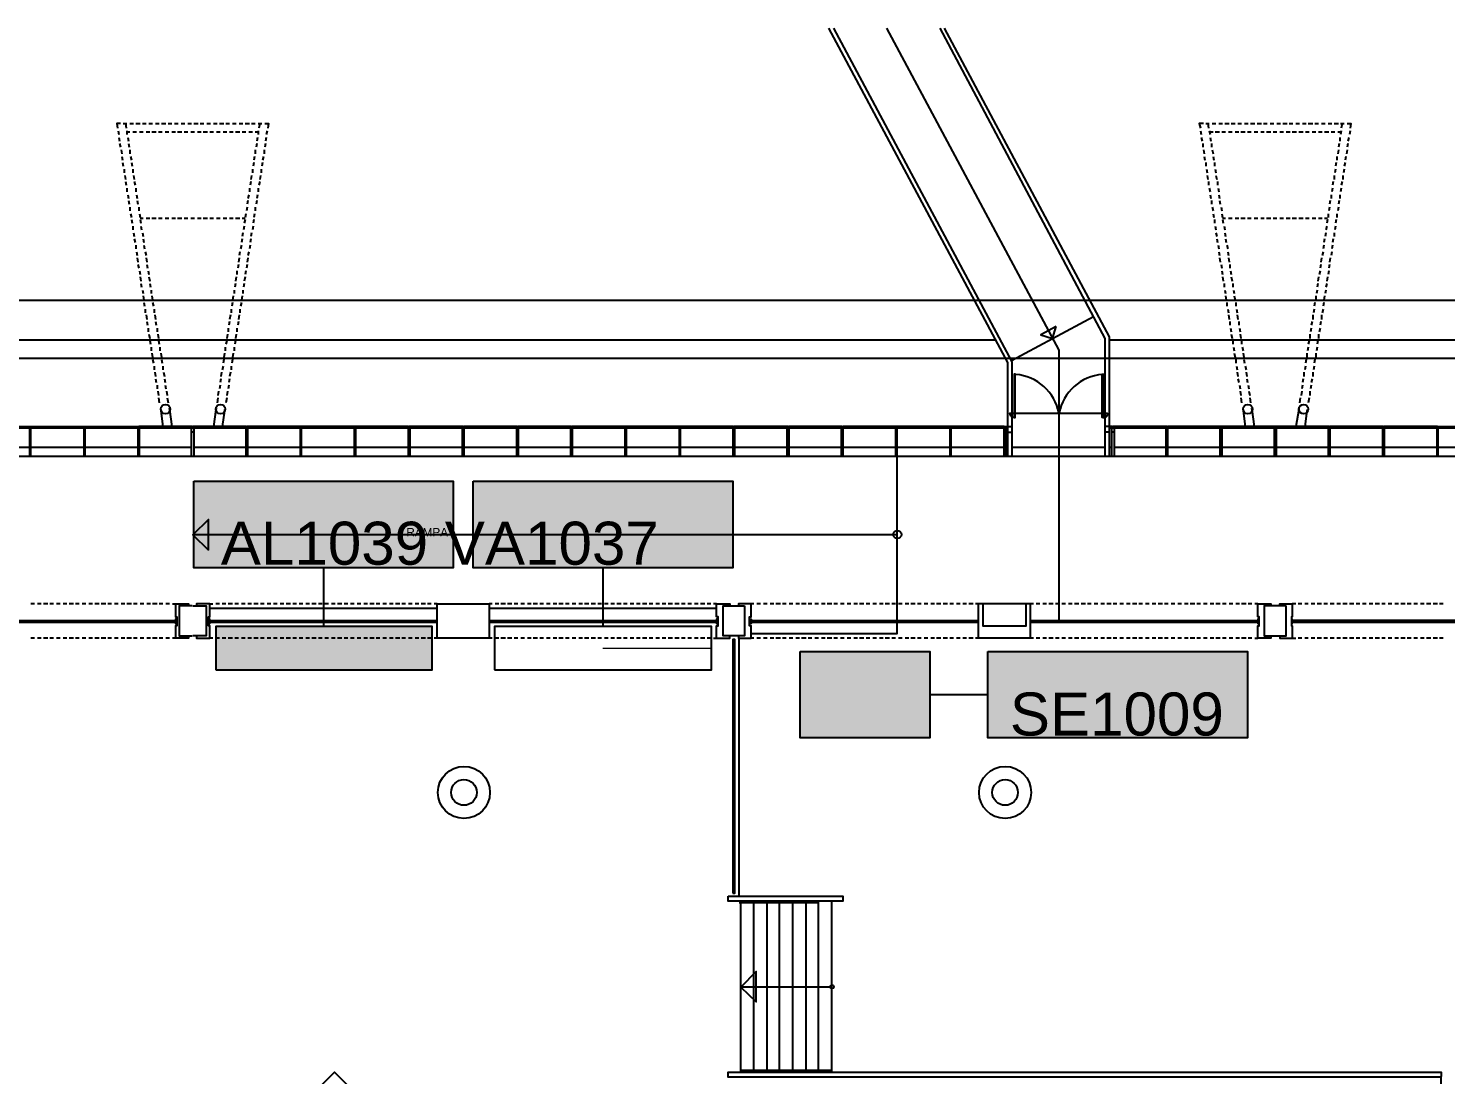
# Model space of a CAD drawing. Header units: inches. Extents: x 6 to 332, y 4 to 234.
# Drawn here: x 187.71 to 220.43, y 134.44 to 158.61 of the extents above; entities that cross this region are included whole.
import ezdxf

# ---------------------------------------------------------------- set-up
doc = ezdxf.new("R2010")
doc.units = ezdxf.units.IN
doc.header["$MEASUREMENT"] = 0
for name, color, linetype, true_color in [('PDF_BASE', 7, 'Continuous', 0x767676), ('PDF_COM_ALIMENTAÇÃO', 7, 'Continuous', 0xbe1e2d), ('PDF_COM_SERVIÇOS', 7, 'Continuous', 0x7bc143), ('PDF_COM_VAREJO', 7, 'Continuous', 0xead817), ('PDF_Text', 7, 'Continuous', 0x767676)]:
    doc.layers.add(name, color=color, linetype=linetype, true_color=true_color)
doc.styles.add('PDF Arial', font='arial.ttf')

msp = doc.modelspace()

# ---------------------------------------------------------------- linework, layer by layer
at = {"layer": 'PDF_BASE', "lineweight": 25}
for points in [[(210.322, 148.719), (210.322, 150.886), (206.19, 158.608)], [(210.423, 148.719), (210.423, 150.903), (206.308, 158.608)], [(211.507, 144.926), (211.507, 151.174), (207.528, 158.608)], [(212.574, 148.719), (212.574, 151.445), (208.764, 158.608)], [(212.675, 148.719), (212.675, 151.479), (208.865, 158.608)], [(189.832, 156.406), (189.748, 156.406), (189.765, 156.305)], [(189.782, 156.237), (189.799, 156.152)], [(189.9, 156.406), (189.985, 156.406)], [(189.951, 156.406), (189.968, 156.305)], [(189.985, 156.237), (189.985, 156.152)], [(189.985, 156.22), (190.053, 156.22)], [(190.053, 156.406), (190.137, 156.406)], [(190.12, 156.22), (190.205, 156.22)], [(190.188, 156.406), (190.29, 156.406)], [(190.273, 156.22), (190.357, 156.22)], [(190.34, 156.406), (190.425, 156.406)], [(190.425, 156.22), (190.51, 156.22)], [(190.493, 156.406), (190.578, 156.406)], [(190.561, 156.22), (190.662, 156.22)], [(190.645, 156.406), (190.73, 156.406)], [(190.713, 156.22), (190.798, 156.22)], [(190.781, 156.406), (190.882, 156.406)], [(190.865, 156.22), (190.95, 156.22)], [(190.933, 156.406), (191.018, 156.406)], [(191.018, 156.22), (191.102, 156.22)], [(191.086, 156.406), (191.17, 156.406)], [(191.153, 156.22), (191.255, 156.22)], [(191.238, 156.406), (191.323, 156.406)], [(191.306, 156.22), (191.39, 156.22)], [(191.39, 156.406), (191.475, 156.406)], [(191.458, 156.22), (191.543, 156.22)], [(191.526, 156.406), (191.627, 156.406)], [(191.61, 156.22), (191.695, 156.22)], [(191.678, 156.406), (191.763, 156.406)], [(191.746, 156.22), (191.848, 156.22)], [(191.831, 156.406), (191.915, 156.406)], [(191.898, 156.22), (191.983, 156.22)], [(191.983, 156.406), (192.068, 156.406)], [(192.051, 156.22), (192.135, 156.22)], [(192.118, 156.406), (192.22, 156.406)], [(192.203, 156.22), (192.288, 156.22)], [(192.271, 156.406), (192.356, 156.406)], [(192.356, 156.22), (192.44, 156.22)], [(192.423, 156.406), (192.508, 156.406)], [(192.491, 156.22), (192.593, 156.22)], [(192.576, 156.406), (192.66, 156.406)], [(192.643, 156.22), (192.728, 156.22)], [(192.711, 156.406), (192.813, 156.406)], [(192.796, 156.22), (192.88, 156.22)], [(192.864, 156.406), (192.948, 156.406)], [(192.948, 156.22), (193.016, 156.22)], [(193.016, 156.406), (193.101, 156.406)], [(193.016, 156.237), (193.016, 156.152)], [(193.05, 156.406), (193.033, 156.305)], [(193.168, 156.406), (193.253, 156.406), (193.236, 156.305)], [(193.219, 156.237), (193.202, 156.152)], [(214.843, 156.406), (214.741, 156.406), (214.775, 156.305)], [(214.775, 156.237), (214.792, 156.152)], [(214.894, 156.406), (214.978, 156.406)], [(214.944, 156.406), (214.961, 156.305)], [(214.978, 156.237), (214.995, 156.152)], [(214.978, 156.22), (215.063, 156.22)], [(215.046, 156.406), (215.131, 156.406)], [(215.114, 156.22), (215.215, 156.22)], [(215.198, 156.406), (215.283, 156.406)], [(215.266, 156.22), (215.351, 156.22)], [(215.334, 156.406), (215.435, 156.406)], [(215.419, 156.22), (215.503, 156.22)], [(215.486, 156.406), (215.571, 156.406)], [(215.571, 156.22), (215.656, 156.22)], [(215.639, 156.406), (215.723, 156.406)], [(215.706, 156.22), (215.808, 156.22)], [(215.791, 156.406), (215.876, 156.406)], [(215.859, 156.22), (215.943, 156.22)], [(215.927, 156.406), (216.028, 156.406)], [(216.011, 156.22), (216.096, 156.22)], [(216.079, 156.406), (216.181, 156.406)], [(216.164, 156.22), (216.248, 156.22)], [(216.231, 156.406), (216.316, 156.406)], [(216.299, 156.22), (216.401, 156.22)], [(216.384, 156.406), (216.468, 156.406)], [(216.451, 156.22), (216.536, 156.22)], [(216.536, 156.406), (216.621, 156.406)], [(216.604, 156.22), (216.689, 156.22)], [(216.672, 156.406), (216.773, 156.406)], [(216.756, 156.22), (216.841, 156.22)], [(216.824, 156.406), (216.909, 156.406)], [(216.892, 156.22), (216.993, 156.22)], [(216.976, 156.406), (217.061, 156.406)], [(217.044, 156.22), (217.146, 156.22)], [(217.129, 156.406), (217.213, 156.406)], [(217.197, 156.22), (217.281, 156.22)], [(217.264, 156.406), (217.366, 156.406)], [(217.349, 156.22), (217.434, 156.22)], [(217.417, 156.406), (217.501, 156.406)], [(217.501, 156.22), (217.586, 156.22)], [(217.569, 156.406), (217.654, 156.406)], [(217.637, 156.22), (217.738, 156.22)], [(217.721, 156.406), (217.806, 156.406)], [(217.789, 156.22), (217.874, 156.22)], [(217.857, 156.406), (217.959, 156.406)], [(217.942, 156.22), (218.009, 156.22)], [(218.009, 156.406), (218.094, 156.406)], [(218.026, 156.237), (218.009, 156.152)], [(218.043, 156.406), (218.026, 156.305)], [(218.162, 156.406), (218.246, 156.406), (218.229, 156.305)], [(218.229, 156.237), (218.213, 156.152)], [(189.799, 156.085), (189.816, 156)], [(189.816, 155.949), (189.832, 155.864)], [(189.849, 155.797), (189.866, 155.712)], [(190.002, 156.085), (190.019, 156)], [(190.019, 155.949), (190.036, 155.864)], [(190.053, 155.797), (190.053, 155.712)], [(192.948, 155.797), (192.948, 155.712)], [(192.982, 155.949), (192.965, 155.864)], [(192.999, 156.085), (192.982, 156)], [(193.151, 155.797), (193.151, 155.712)], [(193.185, 155.949), (193.168, 155.864)], [(193.202, 156.085), (193.185, 156)], [(214.792, 156.085), (214.809, 156)], [(214.826, 155.949), (214.826, 155.864)], [(214.843, 155.797), (214.86, 155.712)], [(214.995, 156.085), (215.012, 156)], [(215.029, 155.949), (215.029, 155.864)], [(215.046, 155.797), (215.063, 155.712)], [(217.959, 155.797), (217.942, 155.712)], [(217.975, 155.949), (217.959, 155.864)], [(217.992, 156.085), (217.992, 156)], [(218.162, 155.797), (218.145, 155.712)], [(218.179, 155.949), (218.162, 155.864)], [(218.196, 156.085), (218.179, 156)], [(189.866, 155.644), (189.883, 155.56)], [(189.883, 155.509), (189.9, 155.424)], [(190.07, 155.644), (190.086, 155.56)], [(190.086, 155.509), (190.103, 155.424)], [(192.914, 155.509), (192.897, 155.424)], [(192.931, 155.644), (192.914, 155.56)], [(193.118, 155.509), (193.101, 155.424)], [(193.134, 155.644), (193.118, 155.56)], [(214.86, 155.644), (214.877, 155.56)], [(214.894, 155.509), (214.894, 155.424)], [(215.063, 155.644), (215.08, 155.56)], [(215.097, 155.509), (215.097, 155.424)], [(217.908, 155.509), (217.891, 155.424)], [(217.925, 155.644), (217.925, 155.56)], [(218.111, 155.509), (218.094, 155.424)], [(218.128, 155.644), (218.111, 155.56)], [(189.917, 155.356), (189.917, 155.272)], [(189.934, 155.204), (189.951, 155.119)], [(190.12, 155.356), (190.12, 155.272)], [(190.137, 155.204), (190.154, 155.119)], [(192.864, 155.204), (192.847, 155.119)], [(192.88, 155.356), (192.88, 155.272)], [(193.067, 155.204), (193.05, 155.119)], [(193.084, 155.356), (193.084, 155.272)], [(214.911, 155.356), (214.927, 155.272)], [(214.927, 155.204), (214.944, 155.119)], [(215.114, 155.356), (215.131, 155.272)], [(215.131, 155.204), (215.148, 155.119)], [(217.857, 155.204), (217.857, 155.119)], [(217.891, 155.356), (217.874, 155.272)], [(218.06, 155.204), (218.06, 155.119)], [(218.094, 155.356), (218.077, 155.272)], [(189.951, 155.069), (189.968, 154.984)], [(189.985, 154.916), (189.985, 154.832)], [(190.154, 155.069), (190.171, 154.984)], [(190.188, 154.916), (190.188, 154.832)], [(192.813, 154.916), (192.813, 154.832)], [(192.847, 155.069), (192.83, 154.984)], [(193.016, 154.916), (193.016, 154.832)], [(193.05, 155.069), (193.033, 154.984)], [(214.961, 155.069), (214.961, 154.984)], [(214.978, 154.916), (214.995, 154.832)], [(215.165, 155.069), (215.165, 154.984)], [(215.181, 154.916), (215.198, 154.832)], [(217.823, 154.916), (217.806, 154.832)], [(217.84, 155.069), (217.823, 154.984)], [(218.026, 154.916), (218.009, 154.832)], [(218.043, 155.069), (218.026, 154.984)], [(190.002, 154.764), (190.019, 154.679)], [(190.019, 154.628), (190.036, 154.544)], [(190.053, 154.476), (190.053, 154.391)], [(190.205, 154.764), (190.222, 154.679)], [(190.222, 154.628), (190.239, 154.544)], [(190.256, 154.476), (190.256, 154.391)], [(192.762, 154.476), (192.745, 154.391)], [(192.779, 154.628), (192.762, 154.544)], [(192.796, 154.764), (192.779, 154.679)], [(192.948, 154.476), (192.948, 154.391)], [(192.982, 154.628), (192.965, 154.544)], [(192.999, 154.764), (192.982, 154.679)], [(214.995, 154.764), (215.012, 154.679)], [(215.029, 154.628), (215.029, 154.544)], [(215.046, 154.476), (215.063, 154.391)], [(215.198, 154.764), (215.215, 154.679)], [(215.215, 154.628), (215.232, 154.544)], [(215.249, 154.476), (215.266, 154.391)], [(217.755, 154.476), (217.738, 154.391)], [(217.772, 154.628), (217.755, 154.544)], [(217.789, 154.764), (217.789, 154.679)], [(217.959, 154.476), (217.942, 154.391)], [(217.975, 154.628), (217.959, 154.544)], [(217.992, 154.764), (217.992, 154.679)], [(190.07, 154.324), (190.086, 154.239)], [(190.086, 154.188), (190.103, 154.103)], [(190.273, 154.324), (190.29, 154.239)], [(190.29, 154.222), (190.357, 154.222)], [(190.29, 154.188), (190.307, 154.103)], [(190.425, 154.222), (190.51, 154.222)], [(190.561, 154.222), (190.662, 154.222)], [(190.713, 154.222), (190.798, 154.222)], [(190.865, 154.222), (190.95, 154.222)], [(191.018, 154.222), (191.102, 154.222)], [(191.153, 154.222), (191.255, 154.222)], [(191.306, 154.222), (191.39, 154.222)], [(191.458, 154.222), (191.543, 154.222)], [(191.61, 154.222), (191.695, 154.222)], [(191.746, 154.222), (191.848, 154.222)], [(191.898, 154.222), (191.983, 154.222)], [(192.051, 154.222), (192.135, 154.222)], [(192.203, 154.222), (192.288, 154.222)], [(192.356, 154.222), (192.44, 154.222)], [(192.491, 154.222), (192.593, 154.222)], [(192.643, 154.222), (192.711, 154.222)], [(192.711, 154.188), (192.694, 154.103)], [(192.728, 154.324), (192.711, 154.239)], [(192.914, 154.188), (192.897, 154.103)], [(192.931, 154.324), (192.914, 154.239)], [(215.063, 154.324), (215.08, 154.239)], [(215.097, 154.188), (215.097, 154.103)], [(215.266, 154.324), (215.283, 154.239)], [(215.283, 154.222), (215.351, 154.222)], [(215.283, 154.188), (215.3, 154.103)], [(215.419, 154.222), (215.503, 154.222)], [(215.571, 154.222), (215.656, 154.222)], [(215.706, 154.222), (215.808, 154.222)], [(215.859, 154.222), (215.943, 154.222)], [(216.011, 154.222), (216.096, 154.222)], [(216.164, 154.222), (216.248, 154.222)], [(216.299, 154.222), (216.401, 154.222)], [(216.451, 154.222), (216.536, 154.222)], [(216.604, 154.222), (216.689, 154.222)], [(216.756, 154.222), (216.841, 154.222)], [(216.892, 154.222), (216.993, 154.222)], [(217.044, 154.222), (217.146, 154.222)], [(217.197, 154.222), (217.281, 154.222)], [(217.349, 154.222), (217.434, 154.222)], [(217.501, 154.222), (217.586, 154.222)], [(217.637, 154.222), (217.705, 154.222)], [(217.705, 154.188), (217.688, 154.103)], [(217.721, 154.324), (217.721, 154.239)], [(217.908, 154.188), (217.891, 154.103)], [(217.925, 154.324), (217.925, 154.239)], [(190.12, 154.036), (190.12, 153.951)], [(190.137, 153.883), (190.154, 153.799)], [(190.307, 154.036), (190.324, 153.951)], [(190.34, 153.883), (190.357, 153.799)], [(192.66, 153.883), (192.643, 153.799)], [(192.694, 154.036), (192.677, 153.951)], [(192.864, 153.883), (192.847, 153.799)], [(192.897, 154.036), (192.88, 153.951)], [(215.114, 154.036), (215.131, 153.951)], [(215.131, 153.883), (215.148, 153.799)], [(215.317, 154.036), (215.334, 153.951)], [(215.334, 153.883), (215.351, 153.799)], [(217.671, 153.883), (217.654, 153.799)], [(217.688, 154.036), (217.671, 153.951)], [(217.857, 153.883), (217.857, 153.799)], [(217.891, 154.036), (217.874, 153.951)], [(190.154, 153.748), (190.171, 153.663)], [(190.188, 153.595), (190.188, 153.511)], [(190.357, 153.748), (190.374, 153.663)], [(190.374, 153.595), (190.391, 153.511)], [(192.626, 153.595), (192.61, 153.511)], [(192.643, 153.748), (192.626, 153.663)], [(192.83, 153.595), (192.813, 153.511)], [(192.847, 153.748), (192.83, 153.663)], [(215.148, 153.748), (215.165, 153.663)], [(215.181, 153.595), (215.198, 153.511)], [(215.351, 153.748), (215.368, 153.663)], [(215.385, 153.595), (215.402, 153.511)], [(217.62, 153.595), (217.603, 153.511)], [(217.637, 153.748), (217.62, 153.663)], [(217.823, 153.595), (217.806, 153.511)], [(217.84, 153.748), (217.823, 153.663)], [(190.205, 153.443), (190.222, 153.358)], [(190.222, 153.308), (190.239, 153.206)], [(190.408, 153.443), (190.425, 153.358)], [(190.425, 153.308), (190.442, 153.206)], [(192.576, 153.308), (192.559, 153.206)], [(192.593, 153.443), (192.576, 153.358)], [(192.779, 153.308), (192.762, 153.206)], [(192.796, 153.443), (192.779, 153.358)], [(215.198, 153.443), (215.215, 153.358)], [(215.215, 153.308), (215.232, 153.206)], [(215.402, 153.443), (215.419, 153.358)], [(215.419, 153.308), (215.435, 153.206)], [(217.569, 153.308), (217.552, 153.206)], [(217.603, 153.443), (217.586, 153.358)], [(217.772, 153.308), (217.755, 153.206)], [(217.806, 153.443), (217.789, 153.358)], [(190.239, 153.155), (190.256, 153.07)], [(190.273, 153.003), (190.29, 152.918)], [(190.29, 152.867), (190.307, 152.766)], [(190.442, 153.155), (190.459, 153.07)], [(190.476, 153.003), (190.493, 152.918)], [(190.493, 152.867), (190.51, 152.766)], [(192.508, 152.867), (192.491, 152.766)], [(192.525, 153.003), (192.525, 152.918)], [(192.559, 153.155), (192.542, 153.07)], [(192.711, 152.867), (192.694, 152.766)], [(192.728, 153.003), (192.711, 152.918)], [(192.762, 153.155), (192.745, 153.07)], [(215.249, 153.155), (215.266, 153.07)], [(215.266, 153.003), (215.283, 152.918)], [(215.283, 152.867), (215.3, 152.766)], [(215.452, 153.155), (215.452, 153.07)], [(215.469, 153.003), (215.486, 152.918)], [(215.486, 152.867), (215.503, 152.766)], [(217.501, 152.867), (217.484, 152.766)], [(217.535, 153.003), (217.518, 152.918)], [(217.552, 153.155), (217.535, 153.07)], [(217.705, 152.867), (217.688, 152.766)], [(217.738, 153.003), (217.721, 152.918)], [(217.755, 153.155), (217.738, 153.07)], [(190.307, 152.715), (190.324, 152.63)], [(190.34, 152.562), (190.357, 152.478)], [(190.51, 152.715), (190.527, 152.63)], [(190.544, 152.562), (190.544, 152.478)], [(192.457, 152.562), (192.457, 152.478)], [(192.491, 152.715), (192.474, 152.63)], [(192.66, 152.562), (192.66, 152.478)], [(192.694, 152.715), (192.677, 152.63)], [(215.317, 152.715), (215.317, 152.63)], [(215.334, 152.562), (215.351, 152.478)], [(215.52, 152.715), (215.52, 152.63)], [(215.537, 152.562), (215.554, 152.478)], [(217.467, 152.562), (217.451, 152.478)], [(217.484, 152.715), (217.467, 152.63)], [(217.671, 152.562), (217.654, 152.478)], [(217.688, 152.715), (217.671, 152.63)], [(29.204, 152.325), (104.015, 152.325), (166.499, 152.325), (228.999, 152.325), (303.793, 152.325)], [(190.357, 152.427), (190.374, 152.325)], [(190.374, 152.275), (190.391, 152.19)], [(190.561, 152.427), (190.578, 152.325)], [(190.578, 152.275), (190.594, 152.19)], [(192.423, 152.275), (192.406, 152.19)], [(192.44, 152.427), (192.423, 152.325)], [(192.626, 152.275), (192.61, 152.19)], [(192.643, 152.427), (192.626, 152.325)], [(215.351, 152.427), (215.368, 152.325)], [(215.385, 152.275), (215.385, 152.19)], [(215.554, 152.427), (215.571, 152.325)], [(215.588, 152.275), (215.588, 152.19)], [(217.417, 152.275), (217.4, 152.19)], [(217.434, 152.427), (217.434, 152.325)], [(217.62, 152.275), (217.603, 152.19)], [(217.637, 152.427), (217.62, 152.325)], [(190.408, 152.122), (190.408, 152.038)], [(190.425, 151.987), (190.442, 151.885)], [(190.611, 152.122), (190.611, 152.038)], [(190.628, 151.987), (190.645, 151.885)], [(192.372, 151.987), (192.356, 151.885)], [(192.389, 152.122), (192.389, 152.038)], [(192.576, 151.987), (192.559, 151.885)], [(192.593, 152.122), (192.593, 152.038)], [(210.406, 150.937), (212.303, 151.953)], [(215.402, 152.122), (215.419, 152.038)], [(215.419, 151.987), (215.435, 151.885)], [(215.605, 152.122), (215.622, 152.038)], [(215.622, 151.987), (215.639, 151.885)], [(217.366, 151.987), (217.366, 151.885)], [(217.4, 152.122), (217.383, 152.038)], [(217.569, 151.987), (217.569, 151.885)], [(217.603, 152.122), (217.586, 152.038)], [(190.442, 151.834), (190.459, 151.75)], [(190.476, 151.682), (190.476, 151.597)], [(190.493, 151.546), (190.51, 151.445)], [(190.645, 151.834), (190.662, 151.75)], [(190.679, 151.682), (190.679, 151.597)], [(190.696, 151.546), (190.713, 151.445)], [(192.305, 151.546), (192.288, 151.445)], [(192.322, 151.682), (192.322, 151.597)], [(192.356, 151.834), (192.339, 151.75)], [(192.508, 151.546), (192.491, 151.445)], [(192.525, 151.682), (192.525, 151.597)], [(192.559, 151.834), (192.542, 151.75)], [(215.452, 151.834), (215.452, 151.75)], [(215.469, 151.682), (215.486, 151.597)], [(215.486, 151.546), (215.503, 151.445)], [(215.656, 151.834), (215.656, 151.75)], [(215.673, 151.682), (215.689, 151.597)], [(215.689, 151.546), (215.706, 151.445)], [(217.298, 151.546), (217.298, 151.445)], [(217.332, 151.682), (217.315, 151.597)], [(217.349, 151.834), (217.332, 151.75)], [(217.501, 151.546), (217.501, 151.445)], [(217.535, 151.682), (217.518, 151.597)], [(217.552, 151.834), (217.535, 151.75)], [(177.674, 151.411), (210.034, 151.411)], [(190.51, 151.394), (190.527, 151.309)], [(190.544, 151.242), (190.544, 151.157)], [(190.713, 151.394), (190.73, 151.309)], [(190.747, 151.242), (190.747, 151.157)], [(192.254, 151.242), (192.254, 151.157)], [(192.288, 151.394), (192.271, 151.309)], [(192.457, 151.242), (192.457, 151.157)], [(192.491, 151.394), (192.474, 151.309)], [(212.455, 151.411), (212.455, 151.411)], [(212.675, 151.411), (228.999, 151.411), (236.568, 151.411)], [(215.52, 151.394), (215.52, 151.309)], [(215.537, 151.242), (215.554, 151.157)], [(215.723, 151.394), (215.723, 151.309)], [(215.74, 151.242), (215.757, 151.157)], [(217.264, 151.242), (217.247, 151.157)], [(217.281, 151.394), (217.264, 151.309)], [(217.467, 151.242), (217.451, 151.157)], [(217.484, 151.394), (217.467, 151.309)], [(104.015, 150.988), (166.499, 150.988), (228.999, 150.988), (303.793, 150.988)], [(190.561, 151.106), (190.578, 151.005)], [(190.578, 150.954), (190.594, 150.869)], [(190.764, 151.106), (190.781, 151.005)], [(190.781, 150.954), (190.798, 150.869)], [(192.22, 150.954), (192.203, 150.869)], [(192.237, 151.106), (192.22, 151.005)], [(192.423, 150.954), (192.406, 150.869)], [(192.44, 151.106), (192.423, 151.005)], [(215.554, 151.106), (215.571, 151.005)], [(215.588, 150.954), (215.588, 150.869)], [(215.757, 151.106), (215.774, 151.005)], [(215.774, 150.954), (215.791, 150.869)], [(217.213, 150.954), (217.197, 150.869)], [(217.23, 151.106), (217.23, 151.005)], [(217.417, 150.954), (217.4, 150.869)], [(217.434, 151.106), (217.434, 151.005)], [(190.611, 150.801), (190.611, 150.717)], [(190.628, 150.666), (190.645, 150.564)], [(190.815, 150.801), (190.815, 150.717)], [(190.832, 150.666), (190.848, 150.564)], [(192.169, 150.666), (192.152, 150.564)], [(192.203, 150.801), (192.186, 150.717)], [(192.372, 150.666), (192.356, 150.564)], [(192.389, 150.801), (192.389, 150.717)], [(215.605, 150.801), (215.622, 150.717)], [(215.622, 150.666), (215.639, 150.564)], [(215.808, 150.801), (215.825, 150.717)], [(215.825, 150.666), (215.842, 150.564)], [(217.163, 150.666), (217.163, 150.564)], [(217.197, 150.801), (217.18, 150.717)], [(217.366, 150.666), (217.366, 150.564)], [(217.4, 150.801), (217.383, 150.717)], [(190.645, 150.514), (190.662, 150.429)], [(190.679, 150.361), (190.679, 150.277)], [(190.696, 150.226), (190.713, 150.124)], [(190.848, 150.514), (190.865, 150.429)], [(190.865, 150.361), (190.882, 150.277)], [(190.899, 150.226), (190.916, 150.124)], [(192.102, 150.226), (192.085, 150.124)], [(192.135, 150.361), (192.118, 150.277)], [(192.152, 150.514), (192.135, 150.429)], [(192.305, 150.226), (192.288, 150.124)], [(192.339, 150.361), (192.322, 150.277)], [(192.356, 150.514), (192.339, 150.429)], [(215.639, 150.514), (215.656, 150.429)], [(215.673, 150.361), (215.689, 150.277)], [(215.689, 150.226), (215.706, 150.124)], [(215.842, 150.514), (215.859, 150.429)], [(215.876, 150.361), (215.893, 150.277)], [(215.893, 150.226), (215.91, 150.124)], [(217.112, 150.226), (217.095, 150.124)], [(217.129, 150.361), (217.112, 150.277)], [(217.146, 150.514), (217.129, 150.429)], [(217.298, 150.226), (217.298, 150.124)], [(217.332, 150.361), (217.315, 150.277)], [(217.349, 150.514), (217.332, 150.429)], [(190.713, 150.073), (190.73, 149.955)], [(190.916, 150.073), (190.933, 149.955)], [(192.085, 150.073), (192.068, 149.955)], [(192.288, 150.073), (192.271, 149.955)], [(215.706, 150.073), (215.723, 149.955)], [(215.91, 150.073), (215.927, 149.955)], [(217.078, 150.073), (217.061, 149.955)], [(217.281, 150.073), (217.264, 149.955)], [(190.764, 149.802), (190.764, 149.769), (190.815, 149.413)], [(190.95, 149.836), (190.967, 149.802), (191.018, 149.413)], [(192.051, 149.836), (192.034, 149.802), (191.983, 149.413)], [(192.237, 149.802), (192.237, 149.769), (192.186, 149.413)], [(210.491, 149.718), (212.506, 149.718)], [(212.54, 149.718), (212.625, 149.718)], [(215.757, 149.802), (215.757, 149.769), (215.808, 149.413)], [(215.943, 149.836), (215.96, 149.802), (216.011, 149.413)], [(217.044, 149.836), (217.044, 149.802), (216.976, 149.413)], [(217.247, 149.802), (217.23, 149.769), (217.18, 149.413)], [(212.675, 149.379), (229.016, 149.379), (229.016, 148.719), (166.482, 148.719), (166.482, 149.379), (175.321, 149.379)], [(177.674, 149.379), (210.322, 149.379)], [(186.514, 148.719), (186.514, 149.379), (186.514, 149.413), (187.75, 149.413), (187.75, 149.379), (187.75, 149.413), (189.003, 149.413), (189.003, 149.379), (189.003, 149.413), (190.239, 149.413), (190.239, 149.379), (190.239, 148.719)], [(187.733, 149.379), (187.733, 148.719)], [(187.767, 149.277), (187.733, 149.277)], [(187.767, 148.719), (187.767, 149.379)], [(188.986, 149.379), (188.986, 148.719)], [(189.02, 149.277), (188.986, 149.277)], [(189.02, 148.719), (189.02, 149.379)], [(190.273, 149.277), (190.239, 149.277)], [(191.492, 149.379), (191.492, 149.413), (190.256, 149.413), (190.256, 149.379)], [(190.273, 148.719), (190.273, 149.379)], [(191.475, 148.719), (191.475, 149.379)], [(191.526, 149.277), (191.475, 149.277)], [(192.745, 149.379), (192.745, 149.413), (191.509, 149.413), (191.509, 149.379)], [(191.526, 149.379), (191.526, 148.719)], [(192.728, 149.379), (192.728, 148.719)], [(192.779, 149.277), (192.728, 149.277)], [(196.487, 148.719), (196.487, 149.379), (196.487, 149.413), (195.251, 149.413), (195.251, 149.379), (195.251, 149.413), (193.998, 149.413), (193.998, 149.379), (193.998, 149.413), (192.762, 149.413), (192.762, 149.379)], [(192.779, 148.719), (192.779, 149.379)], [(193.981, 149.379), (193.981, 148.719)], [(194.015, 149.277), (193.981, 149.277)], [(194.015, 148.719), (194.015, 149.379)], [(195.234, 149.379), (195.234, 148.719)], [(195.268, 149.277), (195.234, 149.277)], [(195.268, 148.719), (195.268, 149.379)], [(196.521, 149.277), (196.487, 149.277)], [(197.74, 149.379), (197.74, 149.413), (196.504, 149.413), (196.504, 149.379)], [(196.521, 148.719), (196.521, 149.379)], [(197.723, 149.379), (197.723, 148.719)], [(197.774, 149.277), (197.723, 149.277)], [(198.993, 149.379), (198.993, 149.413), (197.757, 149.413), (197.757, 149.379)], [(197.774, 148.719), (197.774, 149.379)], [(198.976, 149.379), (198.976, 148.719)], [(199.027, 149.277), (198.976, 149.277)], [(200.246, 149.379), (200.246, 149.413), (199.01, 149.413), (199.01, 149.379)], [(199.027, 148.719), (199.027, 149.379)], [(200.229, 149.379), (200.229, 148.719)], [(200.263, 149.277), (200.229, 149.277)], [(203.989, 149.379), (203.989, 149.413), (202.752, 149.413), (202.752, 149.379), (202.752, 149.413), (201.499, 149.413), (201.499, 149.379), (201.499, 149.413), (200.263, 149.413), (200.263, 149.379), (200.263, 148.719)], [(201.483, 149.379), (201.483, 148.719)], [(201.516, 149.277), (201.483, 149.277)], [(201.516, 148.719), (201.516, 149.379)], [(202.736, 149.379), (202.736, 148.719)], [(202.769, 149.277), (202.736, 149.277)], [(202.769, 148.719), (202.769, 149.379)], [(203.972, 149.379), (203.972, 148.719)], [(204.022, 149.277), (203.972, 149.277)], [(205.242, 149.379), (205.242, 149.413), (204.006, 149.413), (204.006, 149.379)], [(204.022, 148.719), (204.022, 149.379)], [(207.765, 149.379), (207.765, 148.719), (207.765, 144.621), (204.395, 144.621)], [(205.225, 149.379), (205.225, 148.719)], [(205.276, 149.277), (205.225, 149.277)], [(206.495, 149.379), (206.495, 149.413), (205.259, 149.413), (205.259, 149.379)], [(205.276, 148.719), (205.276, 149.379)], [(206.478, 149.379), (206.478, 148.719)], [(206.512, 149.277), (206.478, 149.277)], [(210.237, 148.719), (210.237, 149.379), (210.237, 149.413), (209.001, 149.413), (209.001, 149.379), (209.001, 149.413), (207.748, 149.413), (207.748, 149.379), (207.748, 149.413), (206.512, 149.413), (206.512, 149.379), (206.512, 148.719)], [(207.731, 149.379), (207.731, 148.719)], [(207.765, 149.277), (207.731, 149.277)], [(208.984, 149.379), (208.984, 148.719)], [(209.018, 149.277), (208.984, 149.277)], [(209.018, 148.719), (209.018, 149.379)], [(210.271, 149.277), (210.237, 149.277)], [(210.254, 149.379), (210.254, 149.413), (210.423, 149.413)], [(210.271, 149.379), (210.271, 148.719)], [(210.322, 149.277), (210.423, 149.277)], [(212.743, 149.379), (212.743, 149.413), (212.574, 149.413)], [(212.675, 149.277), (212.574, 149.277)], [(212.726, 148.719), (212.726, 149.379)], [(212.777, 149.277), (212.726, 149.277)], [(213.996, 149.379), (213.996, 149.413), (212.76, 149.413), (212.76, 149.379)], [(212.777, 149.379), (212.777, 148.719)], [(213.979, 148.719), (213.979, 149.379)], [(214.013, 149.277), (213.979, 149.277)], [(217.738, 149.379), (217.738, 149.413), (216.502, 149.413), (216.502, 149.379), (216.502, 149.413), (215.249, 149.413), (215.249, 149.379), (215.249, 149.413), (214.013, 149.413), (214.013, 149.379), (214.013, 148.719)], [(215.232, 148.719), (215.232, 149.379)], [(215.266, 149.277), (215.232, 149.277)], [(215.266, 149.379), (215.266, 148.719)], [(216.485, 148.719), (216.485, 149.379)], [(216.519, 149.277), (216.485, 149.277)], [(216.519, 149.379), (216.519, 148.719)], [(217.721, 149.379), (217.721, 148.719)], [(217.772, 149.277), (217.721, 149.277)], [(218.991, 149.379), (218.991, 149.413), (217.755, 149.413), (217.755, 149.379)], [(217.772, 148.719), (217.772, 149.379)], [(218.974, 149.379), (218.974, 148.719)], [(219.025, 149.277), (218.974, 149.277)], [(220.244, 149.379), (220.244, 149.413), (219.008, 149.413), (219.008, 149.379)], [(219.025, 148.719), (219.025, 149.379)], [(220.228, 149.379), (220.228, 148.719)], [(220.261, 149.277), (220.228, 149.277)], [(220.261, 148.719), (220.261, 149.379), (220.261, 149.413), (221.498, 149.413), (221.498, 149.379), (221.498, 149.413), (222.751, 149.413), (222.751, 149.379), (222.751, 149.413), (223.987, 149.413), (223.987, 149.379), (223.987, 148.719)], [(187.733, 148.922), (186.514, 148.922)], [(188.986, 148.922), (187.767, 148.922)], [(190.239, 148.922), (189.02, 148.922)], [(191.475, 148.922), (190.273, 148.922)], [(192.728, 148.922), (191.526, 148.922)], [(193.981, 148.922), (192.779, 148.922)], [(195.234, 148.922), (194.015, 148.922)], [(196.487, 148.922), (195.268, 148.922)], [(197.723, 148.922), (196.521, 148.922)], [(198.976, 148.922), (197.774, 148.922)], [(200.229, 148.922), (199.027, 148.922)], [(201.483, 148.922), (200.263, 148.922)], [(202.736, 148.922), (201.516, 148.922)], [(203.972, 148.922), (202.769, 148.922)], [(205.225, 148.922), (204.022, 148.922)], [(206.478, 148.922), (205.276, 148.922)], [(207.731, 148.922), (206.512, 148.922)], [(208.984, 148.922), (207.765, 148.922)], [(210.237, 148.922), (209.018, 148.922)], [(210.322, 148.922), (210.271, 148.922)], [(210.322, 148.922), (210.322, 148.922)], [(212.574, 148.922), (210.423, 148.922)], [(212.726, 148.922), (212.675, 148.922)], [(213.979, 148.922), (212.777, 148.922)], [(215.232, 148.922), (214.013, 148.922)], [(216.485, 148.922), (215.266, 148.922)], [(217.721, 148.922), (216.519, 148.922)], [(218.974, 148.922), (217.772, 148.922)], [(220.228, 148.922), (219.025, 148.922)], [(221.481, 148.922), (220.261, 148.922)], [(207.765, 146.907), (191.509, 146.907)], [(187.851, 145.315), (187.767, 145.315)], [(188.004, 145.315), (187.919, 145.315)], [(188.156, 145.315), (188.054, 145.315)], [(188.292, 145.315), (188.207, 145.315)], [(188.444, 145.315), (188.359, 145.315)], [(188.596, 145.315), (188.512, 145.315)], [(188.749, 145.315), (188.647, 145.315)], [(188.884, 145.315), (188.8, 145.315)], [(189.037, 145.315), (188.952, 145.315)], [(189.189, 145.315), (189.104, 145.315)], [(189.341, 145.315), (189.24, 145.315)], [(189.494, 145.315), (189.392, 145.315)], [(189.629, 145.315), (189.545, 145.315)], [(189.782, 145.315), (189.697, 145.315)], [(189.934, 145.315), (189.849, 145.315)], [(190.086, 145.315), (189.985, 145.315)], [(190.222, 145.315), (190.137, 145.315)], [(190.374, 145.315), (190.29, 145.315)], [(190.527, 145.315), (190.442, 145.315)], [(190.679, 145.315), (190.578, 145.315)], [(190.815, 145.315), (190.73, 145.315)], [(190.967, 145.315), (190.882, 145.315)], [(191.035, 145.315), (191.102, 145.315), (191.102, 145.01), (191.136, 145.01), (191.136, 144.807), (191.102, 144.807), (191.102, 144.519), (191.035, 144.519)], [(191.102, 145.315), (191.407, 145.315), (191.407, 145.264)], [(191.898, 145.315), (191.594, 145.315), (191.594, 145.264)], [(191.966, 144.519), (191.898, 144.519), (191.898, 144.807), (191.864, 144.807), (191.864, 145.01), (191.898, 145.01), (191.898, 145.315), (191.966, 145.315)], [(192.118, 145.315), (192.034, 145.315)], [(192.271, 145.315), (192.186, 145.315)], [(192.423, 145.315), (192.322, 145.315)], [(192.559, 145.315), (192.474, 145.315)], [(192.711, 145.315), (192.626, 145.315)], [(192.864, 145.315), (192.779, 145.315)], [(193.016, 145.315), (192.914, 145.315)], [(193.151, 145.315), (193.067, 145.315)], [(193.304, 145.315), (193.219, 145.315)], [(193.456, 145.315), (193.371, 145.315)], [(193.609, 145.315), (193.524, 145.315)], [(193.761, 145.315), (193.659, 145.315)], [(193.896, 145.315), (193.812, 145.315)], [(194.049, 145.315), (193.964, 145.315)], [(194.201, 145.315), (194.117, 145.315)], [(194.354, 145.315), (194.252, 145.315)], [(194.489, 145.315), (194.404, 145.315)], [(194.641, 145.315), (194.557, 145.315)], [(194.794, 145.315), (194.709, 145.315)], [(194.946, 145.315), (194.845, 145.315)], [(195.082, 145.315), (194.997, 145.315)], [(195.234, 145.315), (195.149, 145.315)], [(195.387, 145.315), (195.302, 145.315)], [(195.539, 145.315), (195.454, 145.315)], [(195.691, 145.315), (195.59, 145.315)], [(195.827, 145.315), (195.742, 145.315)], [(195.979, 145.315), (195.895, 145.315)], [(196.132, 145.315), (196.047, 145.315)], [(196.284, 145.315), (196.182, 145.315)], [(196.419, 145.315), (196.335, 145.315)], [(196.572, 145.315), (196.487, 145.315)], [(196.724, 145.315), (196.64, 145.315)], [(196.877, 145.315), (196.775, 145.315)], [(197.012, 145.315), (196.927, 145.315)], [(198.418, 144.519), (198.35, 144.519), (197.148, 144.519), (197.148, 145.315), (197.08, 145.315)], [(197.148, 145.315), (198.35, 145.315)], [(198.418, 145.315), (198.35, 145.315), (198.35, 144.519)], [(198.57, 145.315), (198.485, 145.315)], [(198.722, 145.315), (198.621, 145.315)], [(198.875, 145.315), (198.773, 145.315)], [(199.01, 145.315), (198.926, 145.315)], [(199.163, 145.315), (199.078, 145.315)], [(199.315, 145.315), (199.23, 145.315)], [(199.467, 145.315), (199.366, 145.315)], [(199.603, 145.315), (199.518, 145.315)], [(199.755, 145.315), (199.671, 145.315)], [(199.908, 145.315), (199.823, 145.315)], [(200.06, 145.315), (199.959, 145.315)], [(200.196, 145.315), (200.111, 145.315)], [(200.348, 145.315), (200.263, 145.315)], [(200.5, 145.315), (200.416, 145.315)], [(200.653, 145.315), (200.551, 145.315)], [(200.805, 145.315), (200.704, 145.315)], [(200.941, 145.315), (200.856, 145.315)], [(201.093, 145.315), (201.008, 145.315)], [(201.245, 145.315), (201.161, 145.315)], [(201.398, 145.315), (201.296, 145.315)], [(201.533, 145.315), (201.449, 145.315)], [(201.686, 145.315), (201.601, 145.315)], [(201.838, 145.315), (201.753, 145.315)], [(201.99, 145.315), (201.889, 145.315)], [(202.126, 145.315), (202.041, 145.315)], [(202.278, 145.315), (202.194, 145.315)], [(202.431, 145.315), (202.346, 145.315)], [(202.583, 145.315), (202.482, 145.315)], [(202.736, 145.315), (202.634, 145.315)], [(202.871, 145.315), (202.786, 145.315)], [(203.023, 145.315), (202.939, 145.315)], [(203.176, 145.315), (203.091, 145.315)], [(203.328, 145.315), (203.227, 145.315)], [(203.464, 145.315), (203.379, 145.315)], [(203.531, 144.519), (203.599, 144.519), (203.599, 144.807), (203.633, 144.807), (203.633, 145.01), (203.599, 145.01), (203.599, 145.315), (203.531, 145.315)], [(203.599, 145.315), (203.904, 145.315), (203.904, 145.264)], [(204.463, 145.315), (204.395, 145.315), (204.107, 145.315), (204.107, 145.264)], [(204.463, 144.519), (204.395, 144.519), (204.395, 144.807), (204.361, 144.807), (204.361, 145.01), (204.395, 145.01), (204.395, 145.315)], [(204.615, 145.315), (204.53, 145.315)], [(204.768, 145.315), (204.683, 145.315)], [(204.92, 145.315), (204.835, 145.315)], [(205.072, 145.315), (204.971, 145.315)], [(205.208, 145.315), (205.123, 145.315)], [(205.36, 145.315), (205.276, 145.315)], [(205.513, 145.315), (205.428, 145.315)], [(205.665, 145.315), (205.563, 145.315)], [(205.8, 145.315), (205.716, 145.315)], [(205.953, 145.315), (205.868, 145.315)], [(206.105, 145.315), (206.021, 145.315)], [(206.258, 145.315), (206.156, 145.315)], [(206.393, 145.315), (206.308, 145.315)], [(206.546, 145.315), (206.461, 145.315)], [(206.698, 145.315), (206.613, 145.315)], [(206.85, 145.315), (206.766, 145.315)], [(207.003, 145.315), (206.901, 145.315)], [(207.138, 145.315), (207.054, 145.315)], [(207.291, 145.315), (207.206, 145.315)], [(207.443, 145.315), (207.358, 145.315)], [(207.595, 145.315), (207.494, 145.315)], [(207.731, 145.315), (207.646, 145.315)], [(207.883, 145.315), (207.799, 145.315)], [(208.036, 145.315), (207.951, 145.315)], [(208.188, 145.315), (208.086, 145.315)], [(208.324, 145.315), (208.239, 145.315)], [(208.476, 145.315), (208.391, 145.315)], [(208.628, 145.315), (208.544, 145.315)], [(208.781, 145.315), (208.679, 145.315)], [(208.933, 145.315), (208.832, 145.315)], [(209.069, 145.315), (208.984, 145.315)], [(209.221, 145.315), (209.136, 145.315)], [(209.373, 145.315), (209.289, 145.315)], [(209.526, 145.315), (209.424, 145.315)], [(210.914, 145.315), (210.847, 145.315), (209.644, 145.315), (209.577, 145.315)], [(210.914, 144.519), (210.847, 144.519), (209.644, 144.519), (209.644, 145.315)], [(209.746, 145.315), (209.746, 144.807), (210.745, 144.807), (210.745, 145.315)], [(210.847, 144.519), (210.847, 145.315)], [(211.067, 145.315), (210.982, 145.315)], [(211.219, 145.315), (211.134, 145.315)], [(211.371, 145.315), (211.27, 145.315)], [(211.507, 145.315), (211.422, 145.315)], [(211.659, 145.315), (211.575, 145.315)], [(211.812, 145.315), (211.727, 145.315)], [(211.964, 145.315), (211.863, 145.315)], [(212.117, 145.315), (212.015, 145.315)], [(212.252, 145.315), (212.167, 145.315)], [(212.404, 145.315), (212.32, 145.315)], [(212.557, 145.315), (212.472, 145.315)], [(212.709, 145.315), (212.608, 145.315)], [(212.845, 145.315), (212.76, 145.315)], [(212.997, 145.315), (212.912, 145.315)], [(213.149, 145.315), (213.065, 145.315)], [(213.302, 145.315), (213.2, 145.315)], [(213.437, 145.315), (213.353, 145.315)], [(213.59, 145.315), (213.505, 145.315)], [(213.742, 145.315), (213.657, 145.315)], [(213.895, 145.315), (213.793, 145.315)], [(214.03, 145.315), (213.945, 145.315)], [(214.182, 145.315), (214.098, 145.315)], [(214.335, 145.315), (214.25, 145.315)], [(214.487, 145.315), (214.403, 145.315)], [(214.64, 145.315), (214.538, 145.315)], [(214.775, 145.315), (214.69, 145.315)], [(214.927, 145.315), (214.843, 145.315)], [(215.08, 145.315), (214.995, 145.315)], [(215.232, 145.315), (215.131, 145.315)], [(215.368, 145.315), (215.283, 145.315)], [(215.52, 145.315), (215.435, 145.315)], [(215.673, 145.315), (215.588, 145.315)], [(215.825, 145.315), (215.723, 145.315)], [(215.96, 145.315), (215.876, 145.315)], [(216.028, 144.519), (216.096, 144.519), (216.096, 144.807), (216.13, 144.807), (216.13, 145.01), (216.096, 145.01), (216.096, 145.315), (216.028, 145.315)], [(216.096, 145.315), (216.401, 145.315), (216.401, 145.264)], [(216.604, 145.264), (216.604, 145.315), (216.892, 145.315)], [(216.976, 145.315), (216.892, 145.315), (216.892, 145.01), (216.875, 145.01), (216.875, 144.807), (216.892, 144.807), (216.892, 144.519), (216.976, 144.519)], [(217.112, 145.315), (217.027, 145.315)], [(217.264, 145.315), (217.18, 145.315)], [(217.417, 145.315), (217.332, 145.315)], [(217.569, 145.315), (217.467, 145.315)], [(217.705, 145.315), (217.62, 145.315)], [(217.857, 145.315), (217.772, 145.315)], [(218.009, 145.315), (217.925, 145.315)], [(218.162, 145.315), (218.06, 145.315)], [(218.314, 145.315), (218.213, 145.315)], [(218.45, 145.315), (218.365, 145.315)], [(218.602, 145.315), (218.517, 145.315)], [(218.754, 145.315), (218.67, 145.315)], [(218.907, 145.315), (218.805, 145.315)], [(219.042, 145.315), (218.958, 145.315)], [(219.195, 145.315), (219.11, 145.315)], [(219.347, 145.315), (219.262, 145.315)], [(219.499, 145.315), (219.398, 145.315)], [(219.635, 145.315), (219.55, 145.315)], [(219.787, 145.315), (219.703, 145.315)], [(219.94, 145.315), (219.855, 145.315)], [(220.092, 145.315), (219.99, 145.315)], [(220.244, 145.315), (220.143, 145.315)], [(220.38, 145.315), (220.295, 145.315)], [(191.492, 145.264), (191.187, 145.264), (191.187, 144.57), (191.492, 144.57)], [(191.509, 145.264), (191.814, 145.264), (191.814, 144.57), (191.509, 144.57)], [(191.898, 145.213), (197.148, 145.213)], [(198.35, 145.213), (203.599, 145.213)], [(185.853, 144.926), (191.102, 144.926)], [(185.853, 144.892), (191.102, 144.892)], [(187.97, 144.926), (187.97, 144.892)], [(189.02, 144.926), (189.02, 144.892)], [(190.07, 144.926), (190.07, 144.892)], [(191.136, 144.959), (191.102, 144.959), (191.102, 144.858), (191.136, 144.858)], [(191.864, 144.858), (191.898, 144.858), (191.898, 144.959), (191.864, 144.959)], [(191.898, 144.926), (197.148, 144.926)], [(191.898, 144.892), (197.148, 144.892)], [(192.931, 144.926), (192.931, 144.892)], [(193.981, 144.926), (193.981, 144.892)], [(195.031, 144.926), (195.031, 144.892)], [(196.098, 144.926), (196.098, 144.892)], [(198.35, 144.926), (203.599, 144.926)], [(198.35, 144.892), (203.599, 144.892)], [(199.4, 144.926), (199.4, 144.892)], [(200.467, 144.926), (200.467, 144.892)], [(201.516, 144.926), (201.516, 144.892)], [(202.583, 144.926), (202.583, 144.892)], [(203.633, 144.959), (203.599, 144.959), (203.599, 144.858), (203.633, 144.858)], [(204.361, 144.959), (204.395, 144.959), (204.395, 144.858), (204.361, 144.858)], [(204.395, 144.926), (209.644, 144.926)], [(204.395, 144.892), (209.644, 144.892)], [(205.428, 144.926), (205.428, 144.892)], [(206.478, 144.926), (206.478, 144.892)], [(207.545, 144.926), (207.545, 144.892)], [(208.594, 144.926), (208.594, 144.892)], [(210.847, 144.926), (216.096, 144.926)], [(210.847, 144.892), (216.096, 144.892)], [(211.913, 144.926), (211.913, 144.892)], [(212.963, 144.926), (212.963, 144.892)], [(214.013, 144.926), (214.013, 144.892)], [(215.08, 144.926), (215.08, 144.892)], [(216.13, 144.959), (216.096, 144.959), (216.096, 144.858), (216.13, 144.858)], [(216.875, 144.858), (216.892, 144.858), (216.892, 144.959), (216.875, 144.959)], [(216.892, 144.892), (221.091, 144.892), (221.091, 144.926), (216.892, 144.926)], [(217.925, 144.926), (217.925, 144.892)], [(218.974, 144.926), (218.974, 144.892)], [(220.041, 144.926), (220.041, 144.892)], [(187.851, 144.519), (187.767, 144.519)], [(188.004, 144.519), (187.919, 144.519)], [(188.156, 144.519), (188.054, 144.519)], [(188.292, 144.519), (188.207, 144.519)], [(188.444, 144.519), (188.359, 144.519)], [(188.596, 144.519), (188.512, 144.519)], [(188.749, 144.519), (188.647, 144.519)], [(188.884, 144.519), (188.8, 144.519)], [(189.037, 144.519), (188.952, 144.519)], [(189.189, 144.519), (189.104, 144.519)], [(189.341, 144.519), (189.24, 144.519)], [(189.494, 144.519), (189.392, 144.519)], [(189.629, 144.519), (189.545, 144.519)], [(189.782, 144.519), (189.697, 144.519)], [(189.934, 144.519), (189.849, 144.519)], [(190.086, 144.519), (189.985, 144.519)], [(190.222, 144.519), (190.137, 144.519)], [(190.374, 144.519), (190.29, 144.519)], [(190.527, 144.519), (190.442, 144.519)], [(190.679, 144.519), (190.578, 144.519)], [(190.815, 144.519), (190.73, 144.519)], [(190.967, 144.519), (190.882, 144.519)], [(191.407, 144.57), (191.407, 144.519), (191.102, 144.519)], [(191.594, 144.57), (191.594, 144.519), (191.898, 144.519)], [(192.118, 144.519), (192.034, 144.519)], [(192.271, 144.519), (192.186, 144.519)], [(192.423, 144.519), (192.322, 144.519)], [(192.559, 144.519), (192.474, 144.519)], [(192.711, 144.519), (192.626, 144.519)], [(192.864, 144.519), (192.779, 144.519)], [(193.016, 144.519), (192.914, 144.519)], [(193.151, 144.519), (193.067, 144.519)], [(193.304, 144.519), (193.219, 144.519)], [(193.456, 144.519), (193.371, 144.519)], [(193.609, 144.519), (193.524, 144.519)], [(193.761, 144.519), (193.659, 144.519)], [(193.896, 144.519), (193.812, 144.519)], [(194.049, 144.519), (193.964, 144.519)], [(194.201, 144.519), (194.117, 144.519)], [(194.354, 144.519), (194.252, 144.519)], [(194.489, 144.519), (194.404, 144.519)], [(194.641, 144.519), (194.557, 144.519)], [(194.794, 144.519), (194.709, 144.519)], [(194.946, 144.519), (194.845, 144.519)], [(195.082, 144.519), (194.997, 144.519)], [(195.234, 144.519), (195.149, 144.519)], [(195.387, 144.519), (195.302, 144.519)], [(195.539, 144.519), (195.454, 144.519)], [(195.691, 144.519), (195.59, 144.519)], [(195.827, 144.519), (195.742, 144.519)], [(195.979, 144.519), (195.895, 144.519)], [(196.132, 144.519), (196.047, 144.519)], [(196.284, 144.519), (196.182, 144.519)], [(196.419, 144.519), (196.335, 144.519)], [(196.572, 144.519), (196.487, 144.519)], [(196.724, 144.519), (196.64, 144.519)], [(196.877, 144.519), (196.775, 144.519)], [(197.012, 144.519), (196.927, 144.519)], [(197.148, 144.519), (197.08, 144.519)], [(198.57, 144.519), (198.485, 144.519)], [(198.722, 144.519), (198.621, 144.519)], [(198.875, 144.519), (198.773, 144.519)], [(199.01, 144.519), (198.926, 144.519)], [(199.163, 144.519), (199.078, 144.519)], [(199.315, 144.519), (199.23, 144.519)], [(199.467, 144.519), (199.366, 144.519)], [(199.603, 144.519), (199.518, 144.519)], [(199.755, 144.519), (199.671, 144.519)], [(199.908, 144.519), (199.823, 144.519)], [(200.06, 144.519), (199.959, 144.519)], [(200.196, 144.519), (200.111, 144.519)], [(200.348, 144.519), (200.263, 144.519)], [(200.5, 144.519), (200.416, 144.519)], [(200.653, 144.519), (200.551, 144.519)], [(200.805, 144.519), (200.704, 144.519)], [(200.941, 144.519), (200.856, 144.519)], [(201.093, 144.519), (201.008, 144.519)], [(201.245, 144.519), (201.161, 144.519)], [(201.398, 144.519), (201.296, 144.519)], [(201.533, 144.519), (201.449, 144.519)], [(201.686, 144.519), (201.601, 144.519)], [(201.838, 144.519), (201.753, 144.519)], [(201.99, 144.519), (201.889, 144.519)], [(202.126, 144.519), (202.041, 144.519)], [(202.278, 144.519), (202.194, 144.519)], [(202.431, 144.519), (202.346, 144.519)], [(202.583, 144.519), (202.482, 144.519)], [(202.736, 144.519), (202.634, 144.519)], [(202.871, 144.519), (202.786, 144.519)], [(203.023, 144.519), (202.939, 144.519)], [(203.176, 144.519), (203.091, 144.519)], [(203.328, 144.519), (203.227, 144.519)], [(203.464, 144.519), (203.379, 144.519)], [(203.599, 144.519), (203.904, 144.519), (203.904, 144.57)], [(204.107, 144.57), (204.107, 144.519), (204.395, 144.519)], [(204.124, 138.559), (204.124, 144.519)], [(204.615, 144.519), (204.53, 144.519)], [(204.768, 144.519), (204.683, 144.519)], [(204.92, 144.519), (204.835, 144.519)], [(205.072, 144.519), (204.971, 144.519)], [(205.208, 144.519), (205.123, 144.519)], [(205.36, 144.519), (205.276, 144.519)], [(205.513, 144.519), (205.428, 144.519)], [(205.665, 144.519), (205.563, 144.519)], [(205.8, 144.519), (205.716, 144.519)], [(205.953, 144.519), (205.868, 144.519)], [(206.105, 144.519), (206.021, 144.519)], [(206.258, 144.519), (206.156, 144.519)], [(206.393, 144.519), (206.308, 144.519)], [(206.546, 144.519), (206.461, 144.519)], [(206.698, 144.519), (206.613, 144.519)], [(206.85, 144.519), (206.766, 144.519)], [(207.003, 144.519), (206.901, 144.519)], [(207.138, 144.519), (207.054, 144.519)], [(207.291, 144.519), (207.206, 144.519)], [(207.443, 144.519), (207.358, 144.519)], [(207.595, 144.519), (207.494, 144.519)], [(207.731, 144.519), (207.646, 144.519)], [(207.883, 144.519), (207.799, 144.519)], [(208.036, 144.519), (207.951, 144.519)], [(208.188, 144.519), (208.086, 144.519)], [(208.324, 144.519), (208.239, 144.519)], [(208.476, 144.519), (208.391, 144.519)], [(208.628, 144.519), (208.544, 144.519)], [(208.781, 144.519), (208.679, 144.519)], [(208.933, 144.519), (208.832, 144.519)], [(209.069, 144.519), (208.984, 144.519)], [(209.221, 144.519), (209.136, 144.519)], [(209.373, 144.519), (209.289, 144.519)], [(209.526, 144.519), (209.424, 144.519)], [(209.644, 144.519), (209.577, 144.519)], [(211.067, 144.519), (210.982, 144.519)], [(211.219, 144.519), (211.134, 144.519)], [(211.371, 144.519), (211.27, 144.519)], [(211.507, 144.519), (211.422, 144.519)], [(211.659, 144.519), (211.575, 144.519)], [(211.812, 144.519), (211.727, 144.519)], [(211.964, 144.519), (211.863, 144.519)], [(212.117, 144.519), (212.015, 144.519)], [(212.252, 144.519), (212.167, 144.519)], [(212.404, 144.519), (212.32, 144.519)], [(212.557, 144.519), (212.472, 144.519)], [(212.709, 144.519), (212.608, 144.519)], [(212.845, 144.519), (212.76, 144.519)], [(212.997, 144.519), (212.912, 144.519)], [(213.149, 144.519), (213.065, 144.519)], [(213.302, 144.519), (213.2, 144.519)], [(213.437, 144.519), (213.353, 144.519)], [(213.59, 144.519), (213.505, 144.519)], [(213.742, 144.519), (213.657, 144.519)], [(213.895, 144.519), (213.793, 144.519)], [(214.03, 144.519), (213.945, 144.519)], [(214.182, 144.519), (214.098, 144.519)], [(214.335, 144.519), (214.25, 144.519)], [(214.487, 144.519), (214.403, 144.519)], [(214.64, 144.519), (214.538, 144.519)], [(214.775, 144.519), (214.69, 144.519)], [(214.927, 144.519), (214.843, 144.519)], [(215.08, 144.519), (214.995, 144.519)], [(215.232, 144.519), (215.131, 144.519)], [(215.368, 144.519), (215.283, 144.519)], [(215.52, 144.519), (215.435, 144.519)], [(215.673, 144.519), (215.588, 144.519)], [(215.825, 144.519), (215.723, 144.519)], [(215.96, 144.519), (215.876, 144.519)], [(216.401, 144.57), (216.401, 144.519), (216.096, 144.519)], [(216.604, 144.57), (216.604, 144.519), (216.892, 144.519)], [(217.112, 144.519), (217.027, 144.519)], [(217.264, 144.519), (217.18, 144.519)], [(217.417, 144.519), (217.332, 144.519)], [(217.569, 144.519), (217.467, 144.519)], [(217.705, 144.519), (217.62, 144.519)], [(217.857, 144.519), (217.772, 144.519)], [(218.009, 144.519), (217.925, 144.519)], [(218.162, 144.519), (218.06, 144.519)], [(218.314, 144.519), (218.213, 144.519)], [(218.45, 144.519), (218.365, 144.519)], [(218.602, 144.519), (218.517, 144.519)], [(218.754, 144.519), (218.67, 144.519)], [(218.907, 144.519), (218.805, 144.519)], [(219.042, 144.519), (218.958, 144.519)], [(219.195, 144.519), (219.11, 144.519)], [(219.347, 144.519), (219.262, 144.519)], [(219.499, 144.519), (219.398, 144.519)], [(219.635, 144.519), (219.55, 144.519)], [(219.787, 144.519), (219.703, 144.519)], [(219.94, 144.519), (219.855, 144.519)], [(220.092, 144.519), (219.99, 144.519)], [(220.244, 144.519), (220.143, 144.519)], [(220.38, 144.519), (220.295, 144.519)], [(204.158, 134.495), (204.158, 138.44)], [(204.463, 134.495), (204.463, 138.44)], [(204.768, 134.495), (204.768, 138.44)], [(205.055, 134.495), (205.055, 138.44)], [(205.36, 134.495), (205.36, 138.44)], [(205.665, 134.495), (205.665, 138.44)], [(205.953, 134.495), (205.953, 138.44)], [(206.258, 134.495), (206.258, 138.44)], [(205.919, 138.406), (204.124, 138.406)], [(206.258, 136.459), (204.158, 136.459), (204.514, 136.12), (204.514, 136.815), (204.158, 136.459)], [(206.258, 134.529), (204.158, 134.529)], [(221.599, 130.769), (198.485, 130.769), (194.777, 134.495), (194.354, 134.071), (203.87, 124.538), (204.073, 124.538)], [(220.329, 130.465), (220.329, 134.376), (203.87, 134.376), (203.87, 134.495), (220.329, 134.495), (220.329, 134.393)]]:
    msp.add_lwpolyline(points, dxfattribs=at)
for points in [[(211.439, 151.716), (211.084, 151.53), (211.355, 151.445)], [(210.474, 149.616), (210.491, 149.616), (210.491, 150.615), (210.474, 150.615)], [(212.54, 149.616), (212.506, 149.616), (212.506, 150.615), (212.54, 150.615)], [(191.864, 146.551), (191.864, 147.262), (191.509, 146.907)], [(204.243, 145.264), (204.243, 144.57), (203.752, 144.57), (203.752, 145.264)], [(216.756, 145.264), (216.248, 145.264), (216.248, 144.57), (216.756, 144.57)], [(203.972, 138.626), (204.022, 138.626), (204.022, 144.485), (203.972, 144.485)], [(203.87, 138.559), (206.512, 138.559), (206.512, 138.44), (203.87, 138.44)]]:
    msp.add_lwpolyline(points, close=True, dxfattribs=at)
msp.add_lwpolyline([(210.496, 149.617, -0.441694), (210.372, 149.718), (210.474, 149.718)], format="xyb", dxfattribs=at)
for centre, radius in [((190.874, 149.811), 0.11), ((192.144, 149.811), 0.11), ((215.867, 149.811), 0.11), ((217.154, 149.811), 0.11), ((207.773, 146.915), 0.0931), ((197.766, 140.955), 0.601), ((210.262, 140.955), 0.601), ((197.766, 140.955), 0.296), ((210.262, 140.955), 0.296), ((206.266, 136.467), 0.0423)]:
    msp.add_circle(centre, radius, dxfattribs=at)
for centre, radius, start, end in [((210.415, 149.506), 1.109, 10.9424, 85.2649), ((212.599, 149.506), 1.109, 94.7406, 169.0631), ((212.531, 149.726), 0.11, 263.0401, 358.363)]:
    msp.add_arc(centre, radius, start, end, dxfattribs=at)
at = {"layer": 'PDF_COM_ALIMENTAÇÃO', "color": 1, "lineweight": 25}
msp.add_lwpolyline([(191.526, 148.143), (197.52, 148.143), (197.52, 146.145), (191.526, 146.145)], close=True, dxfattribs=at)
msp.add_lwpolyline([(194.523, 146.145), (194.523, 144.79)], dxfattribs=at)
at = {"layer": 'PDF_COM_ALIMENTAÇÃO', "color": 7, "lineweight": 25}
msp.add_lwpolyline([(192.034, 143.791), (197.029, 143.791), (197.029, 144.79), (192.034, 144.79)], close=True, dxfattribs=at)
at = {"layer": 'PDF_COM_ALIMENTAÇÃO', "color": 254, "true_color": 0xdcdcdc, "transparency": 33554559}
for points in [[(191.526, 146.145), (197.52, 146.145), (191.526, 148.143)], [(197.52, 146.145), (191.526, 148.143), (197.52, 148.143)]]:
    msp.add_solid(points, dxfattribs=at)
at = {"layer": 'PDF_COM_ALIMENTAÇÃO', "transparency": 33554559}
for points in [[(192.034, 143.791), (197.029, 143.791), (192.034, 144.79)], [(197.029, 143.791), (192.034, 144.79), (197.029, 144.79)]]:
    msp.add_solid(points, dxfattribs=at)
at = {"layer": 'PDF_COM_SERVIÇOS', "color": 7, "lineweight": 25}
msp.add_lwpolyline([(205.53, 144.214), (208.527, 144.214), (208.527, 142.216), (205.53, 142.216)], close=True, dxfattribs=at)
at = {"layer": 'PDF_COM_SERVIÇOS', "color": 1, "lineweight": 25}
msp.add_lwpolyline([(209.864, 144.214), (215.859, 144.214), (215.859, 142.216), (209.864, 142.216)], close=True, dxfattribs=at)
msp.add_lwpolyline([(208.527, 143.215), (209.864, 143.215)], dxfattribs=at)
at = {"layer": 'PDF_COM_SERVIÇOS', "transparency": 33554559}
for points in [[(205.53, 142.216), (208.527, 142.216), (205.53, 144.214)], [(208.527, 142.216), (205.53, 144.214), (208.527, 144.214)]]:
    msp.add_solid(points, dxfattribs=at)
at = {"layer": 'PDF_COM_SERVIÇOS', "color": 254, "true_color": 0xdcdcdc, "transparency": 33554559}
for points in [[(209.864, 142.216), (215.859, 142.216), (209.864, 144.214)], [(215.859, 142.216), (209.864, 144.214), (215.859, 144.214)]]:
    msp.add_solid(points, dxfattribs=at)
at = {"layer": 'PDF_COM_VAREJO', "color": 1, "lineweight": 25}
msp.add_lwpolyline([(197.977, 148.143), (203.972, 148.143), (203.972, 146.145), (197.977, 146.145)], close=True, dxfattribs=at)
msp.add_lwpolyline([(200.975, 146.145), (200.975, 144.79)], dxfattribs=at)
at = {"layer": 'PDF_COM_VAREJO', "color": 7, "lineweight": 25}
msp.add_lwpolyline([(198.468, 143.791), (203.481, 143.791), (203.481, 144.79), (198.468, 144.79)], close=True, dxfattribs=at)
at = {"layer": 'PDF_COM_VAREJO', "lineweight": 0}
msp.add_lwpolyline([(200.975, 144.291), (200.975, 144.291), (200.975, 144.291), (203.481, 144.291)], dxfattribs=at)
at = {"layer": 'PDF_COM_VAREJO', "color": 254, "true_color": 0xdcdcdc, "transparency": 33554559}
for points in [[(197.977, 146.145), (203.972, 146.145), (197.977, 148.143)], [(203.972, 146.145), (197.977, 148.143), (203.972, 148.143)]]:
    msp.add_solid(points, dxfattribs=at)

# ---------------------------------------------------------------- texts
at = {"layer": 'PDF_Text', "color": 1, "attachment_point": 7, "style": 'PDF Arial'}
for s, insert, char_height in [('AL1039 VA1037', (192.152, 146.202), 0.99393), ('SE1009', (210.372, 142.256), 0.9939)]:
    msp.add_mtext(s, dxfattribs=dict(at, insert=insert, char_height=char_height))
at = {"layer": 'PDF_Text', "insert": (196.436, 146.87), "char_height": 0.1939, "attachment_point": 7, "style": 'PDF Arial'}
msp.add_mtext('RAMPA', dxfattribs=at)

doc.saveas('drawing.dxf')
